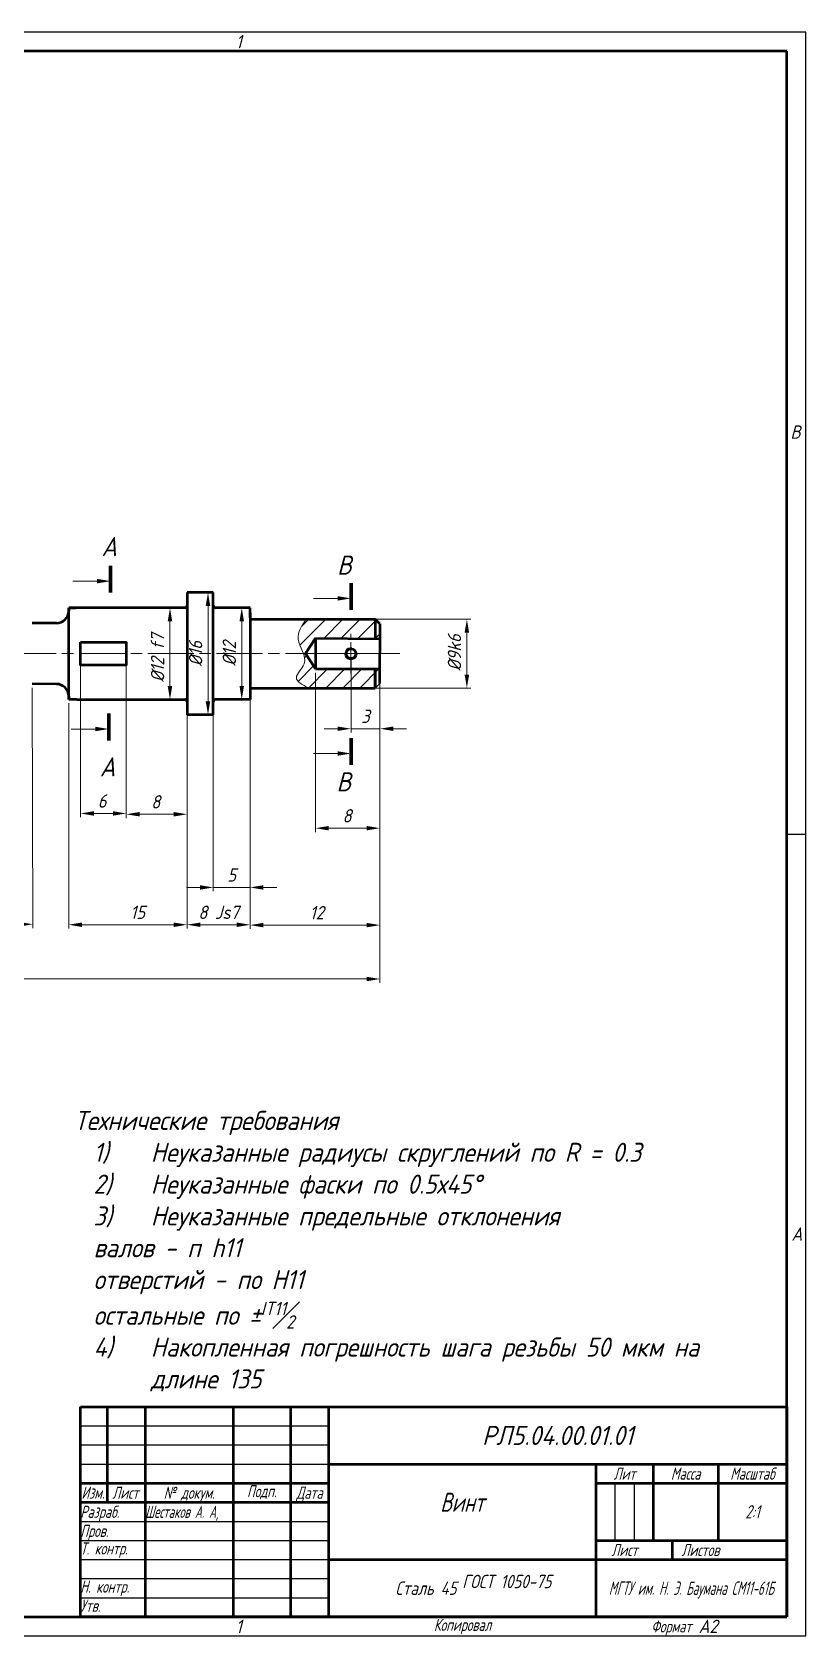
# Model space of a CAD drawing. Header units: millimetres. Extents: x 0 to 594, y 0 to 489.
# Drawn here: x 391.4 to 594, y 0 to 420 of the extents above; entities that cross this region are included whole.
import ezdxf
from ezdxf.enums import TextEntityAlignment as Align

# ---------------------------------------------------------------- set-up
doc = ezdxf.new("R2010")
doc.units = ezdxf.units.MM
doc.linetypes.add('AM_ISO08W050', pattern=[18, 12, -1.5, 3, -1.5])
doc.linetypes.add('AM_ISO08W050x2', pattern=[9, 6, -0.75, 1.5, -0.75])
for name, color, linetype, lineweight in [('AM_5', 3, 'Continuous', 15), ('AM_7', 4, 'AM_ISO08W050', 15), ('AM_8', 1, 'Continuous', 15), ('AM_BOR', 7, 'Continuous', 35), ('основные', 7, 'Continuous', 50), ('оч жирные', 7, 'Continuous', 70), ('тонкие', 2, 'Continuous', 15)]:
    doc.layers.add(name, color=color, linetype=linetype, lineweight=lineweight)
doc.styles.add('ACGOSTTS', font='geniso.shx', dxfattribs={"oblique": 15, "height": 3.5})
doc.styles.get("Standard").update_dxf_attribs({"font": 'GENISO.SHX', "oblique": 15})
doc.dimstyles.new('AM_GOST$0', dxfattribs={"dimtxt": 3.5, "dimasz": 3.5, "dimexe": 1, "dimexo": 1, "dimgap": 1.5, "dimtad": 1, "dimtoh": 1, "dimtxsty": 'Standard', "dimcen": 0, "dimclrd": 256, "dimclre": 256, "dimclrt": 2, "dimadec": 0, "dimazin": 2, "dimtp": 0.1, "dimtm": 0.1, "dimtfac": 0.71, "dimtmove": 0, "dimatfit": 3, "dimfxl": 1, "dimtolj": 1, "dimlwd": -1, "dimlwe": -1, "dimarcsym": 1})

# ---------------------------------------------------------------- blocks, each defined once
blk = doc.blocks.new('GOST_A2_LANDSCAPE')
at = {"layer": 'AM_BOR', "color": 1, "lineweight": 25}
for p, q in [((594, 420), (0, 420)), ((0, 420), (0, 0)), ((297, 415), (297, 420)), ((594, 0), (594, 420)), ((15, 210), (20, 210)), ((589, 210), (594, 210)), ((297, 0), (297, 5)), ((0, 0), (594, 0))]:
    blk.add_line(p, q, dxfattribs=at)
at = {"layer": 'AM_BOR', "color": 7, "lineweight": 50}
for p, q in [((589, 415), (20, 415)), ((20, 415), (20, 5)), ((589, 5), (589, 415)), ((20, 5), (589, 5))]:
    blk.add_line(p, q, dxfattribs=at)
at = {"layer": 'AM_BOR', "color": 1, "lineweight": 25, "style": 'ACGOSTTS', "oblique": 15}
for s, p in [('2', (148.5, 417.5)), ('1', (445.5, 417.5)), ('2', (148.5, 2.5)), ('1', (445.5, 2.5))]:
    blk.add_text(s, height=3.5, dxfattribs=at).set_placement(p, align=Align.MIDDLE_CENTER)
for s, p in [('B', (15.93, 313.5)), ('B', (589.93, 313.5)), ('A', (16.21, 153.5)), ('A', (590.21, 103.5))]:
    blk.add_text(s, height=3.5, dxfattribs=at).set_placement(p)
blk = doc.blocks.new('GOST_FORM1')
at = {"layer": 'AM_BOR', "color": 7, "lineweight": 50}
for p, q in [((-185, 0), (-185, 55)), ((-185, 55), (0, 55)), ((-178, 55), (-178, 30)), ((-168, 55), (-168, 0)), ((-145, 55), (-145, 0)), ((-130, 55), (-130, 0)), ((-120, 55), (-120, 0)), ((0, 55), (0, 0)), ((-120, 40), (0, 40)), ((-50, 40), (-50, 0)), ((-35, 40), (-35, 20)), ((-18, 40), (-18, 20)), ((-185, 35), (-120, 35)), ((-50, 35), (0, 35)), ((-185, 30), (-120, 30)), ((-50, 20), (0, 20)), ((-30, 20), (-30, 15)), ((-120, 15), (0, 15)), ((0, 0), (-185, 0))]:
    blk.add_line(p, q, dxfattribs=at)
at = {"layer": 'AM_BOR', "color": 1, "lineweight": 25}
for p, q in [((-185, 50), (-120, 50)), ((-185, 45), (-120, 45)), ((-185, 40), (-120, 40)), ((-45, 35), (-45, 20)), ((-40, 35), (-40, 20)), ((-185, 25), (-120, 25)), ((-185, 20), (-120, 20)), ((-185, 15), (-120, 15)), ((-185, 10), (-120, 10)), ((-185, 5), (-120, 5))]:
    blk.add_line(p, q, dxfattribs=at)
at = {"layer": 'AM_BOR', "color": 1, "lineweight": 25, "style": 'ACGOSTTS', "oblique": 15, "width": 0.8}
for s, p in [('Лит', (-42.5, 37.5)), ('Масса', (-26.5, 37.5)), ('Масштаб', (-9, 37.5)), ('Изм.', (-181.7, 32.5)), ('Лист', (-173.2, 32.5)), ('№ докум.', (-156.5, 32.5)), ('Подп.', (-137.5, 32.9)), ('Дата', (-125, 32.5)), ('Лист', (-42.5, 17.5)), ('Листов', (-22.62, 17.5)), ('Копировал', (-84.92, -2.1))]:
    blk.add_text(s, height=3.17, dxfattribs=at).set_placement(p, align=Align.MIDDLE_CENTER)
for s, p in [('Разраб.', (-185, 27.5)), ('Пров.', (-185, 22.5)), ('Т. контр.', (-185, 17.9)), ('Н. контр.', (-185, 7.9)), ('Утв.', (-185, 2.9))]:
    blk.add_text(s, height=3.17, dxfattribs=at).set_placement(p, align=Align.MIDDLE_LEFT)
blk.add_text('Формат', height=3.17, dxfattribs=at).set_placement((-25, -2.5), align=Align.MIDDLE_RIGHT)
at = {"layer": 'AM_BOR', "color": 2, "lineweight": 25, "style": 'ACGOSTTS', "oblique": 15}
for tag, height, p in [('GEN-TITLE-PARTNO{23}', 5, (-60, 47.5)), ('GEN-TITLE-CMPNY{13}', 3.5, (-25, 7.5))]:
    blk.add_attdef(tag, text='', height=height, dxfattribs=at).set_placement(p, align=Align.MIDDLE_CENTER)
for tag, height, width, p in [('GEN-TITLE-NAME{6.5}', 3.17, 0.8, (-168, 27.5)), ('GEN-TITLE-CHKM{6.5}', 3.17, 0.8, (-168, 22.5)), ('GEN-TITLE-ENG{6.5}', 3.17, 0.8, (-168, 17.5)), ('GEN-TITLE-AUTH{6.5}', 3.17, 0.8, (-168, 12.5)), ('GEN-TITLE-APPD{6.5}', 3.17, 0.8, (-168, 7.5)), ('GEN-TITLE-MAT2{9}', 3.5, 0.9, (-85, 9.25)), ('GEN-TITLE-APPM{6.5}', 3.17, 0.8, (-168, 2.5)), ('GEN-TITLE-MAT3{9}', 3.5, 0.9, (-85, 4.37))]:
    blk.add_attdef(tag, text='', height=height, dxfattribs=dict(at, width=width)).set_placement(p, align=Align.MIDDLE_LEFT)
at = {"layer": 'AM_BOR', "color": 2, "lineweight": 25, "style": 'ACGOSTTS', "oblique": 15, "width": 0.8}
for tag, height, p in [('GEN-TITLE-DES1{13}', 5, (-85, 30)), ('GEN-TITLE-LIT1{1}', 3.5, (-47.9, 27.5)), ('GEN-TITLE-LIT2{1.1}', 3.5, (-42.9, 27.5)), ('GEN-TITLE-LIT3{1.1}', 3.5, (-37.9, 27.5)), ('GEN-TITLE-WT{4}', 3.5, (-27, 27.5)), ('GEN-TITLE-SCA{6}', 3.5, (-9, 27.5)), ('GEN-TITLE-DES2{21}', 3.17, (-85, 19.5)), ('GEN-TITLE-SHEET{2.2}', 3.17, (-34.5, 17.5)), ('GEN-TITLE-NUMSHTS{5}', 3.17, (-9.12, 17.5))]:
    blk.add_attdef(tag, text='', height=height, dxfattribs=at).set_placement(p, align=Align.MIDDLE_CENTER)
at = {"layer": 'AM_BOR', "color": 1, "lineweight": 25, "style": 'ACGOSTTS', "oblique": 15, "width": 0.8}
blk.add_attdef('GEN-TITLE-AUTHT{5}', text='', height=3.17, dxfattribs=at).set_placement((-185, 12.9), align=Align.MIDDLE_LEFT)
at = {"layer": 'AM_BOR', "color": 2, "lineweight": 25, "style": 'ACGOSTTS', "oblique": 15, "width": 0.9}
blk.add_attdef('GEN-TITLE-MAT1{9}', text='', height=3.5, dxfattribs=at).set_placement((-86.5, 7.5), align=Align.MIDDLE_RIGHT)
at = {"layer": 'AM_BOR', "color": 2, "lineweight": 25, "style": 'ACGOSTTS', "oblique": 15}
blk.add_attdef('GEN-TITLE-SIZ{15.7}', text='', height=3.5, dxfattribs=at).set_placement((-23.1, -2.5), align=Align.MIDDLE_LEFT)
blk = doc.blocks.new('*D9')
at = {"layer": 'AM_5', "linetype": 'ByBlock', "transparency": 16777216}
for p, q in [((101.11, 256.26), (101.11, 171.03)), ((482.45, 256.24), (482.45, 171.03)), ((104.61, 172.03), (478.95, 172.03))]:
    blk.add_line(p, q, dxfattribs=at)
at = {"layer": 'AM_5', "transparency": 16777216}
for points in [[(104.61, 172.61), (104.61, 171.45), (101.11, 172.03)], [(478.95, 172.61), (478.95, 171.45), (482.45, 172.03)]]:
    blk.add_solid(points, dxfattribs=at)
at = {"layer": 'Defpoints', "color": 0, "transparency": 16777216}
for p in [(101.11, 257.26), (482.45, 257.24), (482.45, 172.03)]:
    blk.add_point(p, dxfattribs=at)
at = {"layer": 'AM_5', "color": 2, "transparency": 16777216, "insert": (291.78, 175.28), "char_height": 3.5, "attachment_point": 5}
blk.add_mtext('\\A1;180', dxfattribs=at)
blk = doc.blocks.new('*D10')
at = {"layer": 'AM_5', "linetype": 'ByBlock', "transparency": 16777216}
for p, q in [((391.37, 248.29), (391.6, 185.37)), ((113.17, 247.27), (113.4, 184.34)), ((116.9, 185.35), (388.09, 186.35))]:
    blk.add_line(p, q, dxfattribs=at)
at = {"layer": 'AM_5', "transparency": 16777216}
for points in [[(116.89, 185.94), (116.9, 184.77), (113.4, 185.34)], [(388.09, 186.94), (388.1, 185.77), (391.59, 186.37)]]:
    blk.add_solid(points, dxfattribs=at)
at = {"layer": 'Defpoints', "color": 0, "transparency": 16777216}
for p in [(113.16, 248.27), (391.36, 249.29), (391.59, 186.37)]:
    blk.add_point(p, dxfattribs=at)
at = {"layer": 'AM_5', "color": 2, "transparency": 16777216, "insert": (252.48, 189.1), "char_height": 3.5, "attachment_point": 5, "rotation": 0.2115}
blk.add_mtext('\\A1;135{}{\\C2; H9}', dxfattribs=at)
blk = doc.blocks.new('*D11')
at = {"layer": 'AM_5', "linetype": 'ByBlock', "transparency": 16777216}
for p, q in [((400.95, 244.23), (400.95, 185.24)), ((431.94, 244.23), (431.94, 185.24)), ((404.45, 186.24), (428.44, 186.24))]:
    blk.add_line(p, q, dxfattribs=at)
at = {"layer": 'AM_5', "transparency": 16777216}
for points in [[(404.45, 186.82), (404.45, 185.65), (400.95, 186.24)], [(428.44, 186.82), (428.44, 185.65), (431.94, 186.24)]]:
    blk.add_solid(points, dxfattribs=at)
at = {"layer": 'Defpoints', "color": 0, "transparency": 16777216}
for p in [(400.95, 245.23), (431.94, 245.23), (431.94, 186.24)]:
    blk.add_point(p, dxfattribs=at)
at = {"layer": 'AM_5', "color": 2, "transparency": 16777216, "insert": (419.01, 189.49), "char_height": 3.5, "attachment_point": 5}
blk.add_mtext('\\A1;15', dxfattribs=at)
blk = doc.blocks.new('*D14')
at = {"layer": 'AM_5', "linetype": 'ByBlock', "transparency": 16777216}
for p, q in [((416.04, 256.25), (416.04, 214.17)), ((431.94, 244.23), (431.94, 214.17)), ((419.54, 215.17), (428.44, 215.17))]:
    blk.add_line(p, q, dxfattribs=at)
at = {"layer": 'AM_5', "transparency": 16777216}
for points in [[(419.54, 215.76), (419.54, 214.59), (416.04, 215.17)], [(428.44, 215.76), (428.44, 214.59), (431.94, 215.17)]]:
    blk.add_solid(points, dxfattribs=at)
at = {"layer": 'Defpoints', "color": 0, "transparency": 16777216}
for p in [(416.04, 257.25), (431.94, 245.23), (431.94, 215.17)]:
    blk.add_point(p, dxfattribs=at)
at = {"layer": 'AM_5', "color": 2, "transparency": 16777216, "insert": (423.72, 218.42), "char_height": 3.5, "attachment_point": 5}
blk.add_mtext('\\A1;8', dxfattribs=at)
blk = doc.blocks.new('*D15')
at = {"layer": 'AM_5', "linetype": 'ByBlock', "transparency": 16777216}
for p, q in [((404.04, 256.25), (404.04, 214.38)), ((416.04, 250.23), (416.04, 214.38)), ((407.54, 215.38), (412.54, 215.38))]:
    blk.add_line(p, q, dxfattribs=at)
at = {"layer": 'AM_5', "transparency": 16777216}
for points in [[(407.54, 215.96), (407.54, 214.8), (404.04, 215.38)], [(412.54, 215.96), (412.54, 214.8), (416.04, 215.38)]]:
    blk.add_solid(points, dxfattribs=at)
at = {"layer": 'Defpoints', "color": 0, "transparency": 16777216}
for p in [(404.04, 257.25), (416.04, 251.23), (416.04, 215.38)]:
    blk.add_point(p, dxfattribs=at)
at = {"layer": 'AM_5', "color": 2, "transparency": 16777216, "insert": (409.7, 218.63), "char_height": 3.5, "attachment_point": 5}
blk.add_mtext('\\A1;6', dxfattribs=at)
blk = doc.blocks.new('*D26')
at = {"layer": 'AM_5', "linetype": 'ByBlock', "transparency": 16777216}
for p, q in [((480.35, 266.23), (506.22, 266.23)), ((505.22, 262.73), (505.22, 251.73)), ((480.35, 248.23), (506.22, 248.23))]:
    blk.add_line(p, q, dxfattribs=at)
at = {"layer": 'AM_5', "transparency": 16777216}
for points in [[(504.63, 262.73), (505.8, 262.73), (505.22, 266.23)], [(504.63, 251.73), (505.8, 251.73), (505.22, 248.23)]]:
    blk.add_solid(points, dxfattribs=at)
at = {"layer": 'Defpoints', "color": 0, "transparency": 16777216}
for p in [(479.35, 266.23), (479.35, 248.23), (505.22, 248.23)]:
    blk.add_point(p, dxfattribs=at)
at = {"layer": 'AM_5', "color": 2, "transparency": 16777216, "insert": (501.97, 257.49), "char_height": 3.5, "attachment_point": 5, "rotation": 90}
blk.add_mtext('\\A1;%%C9k6', dxfattribs=at)
blk = doc.blocks.new('*D28')
at = {"layer": 'AM_5', "linetype": 'ByBlock', "transparency": 16777216}
for p, q in [((447.01, 269.23), (447.27, 269.23)), ((446.27, 265.73), (446.27, 248.73)), ((447.01, 245.23), (447.27, 245.23))]:
    blk.add_line(p, q, dxfattribs=at)
at = {"layer": 'AM_5', "transparency": 16777216}
for points in [[(445.69, 265.73), (446.85, 265.73), (446.27, 269.23)], [(445.69, 248.73), (446.85, 248.73), (446.27, 245.23)]]:
    blk.add_solid(points, dxfattribs=at)
at = {"layer": 'Defpoints', "color": 0, "transparency": 16777216}
for p in [(446.01, 269.23), (446.01, 245.23), (446.27, 245.23)]:
    blk.add_point(p, dxfattribs=at)
at = {"layer": 'AM_5', "color": 2, "transparency": 16777216, "insert": (443.02, 257.23), "char_height": 3.5, "attachment_point": 5, "rotation": 90}
blk.add_mtext('\\A1;%%C12', dxfattribs=at)
blk = doc.blocks.new('*D29')
at = {"layer": 'AM_5', "linetype": 'ByBlock', "transparency": 16777216}
for p, q in [((436.38, 273.23), (438.43, 273.23)), ((437.43, 269.73), (437.43, 244.73)), ((436.38, 241.23), (438.43, 241.23))]:
    blk.add_line(p, q, dxfattribs=at)
at = {"layer": 'AM_5', "transparency": 16777216}
for points in [[(436.84, 269.73), (438.01, 269.73), (437.43, 273.23)], [(436.84, 244.73), (438.01, 244.73), (437.43, 241.23)]]:
    blk.add_solid(points, dxfattribs=at)
at = {"layer": 'Defpoints', "color": 0, "transparency": 16777216}
for p in [(435.38, 273.23), (435.38, 241.23), (437.43, 241.23)]:
    blk.add_point(p, dxfattribs=at)
at = {"layer": 'AM_5', "color": 2, "transparency": 16777216, "insert": (434.18, 257.23), "char_height": 3.5, "attachment_point": 5, "rotation": 90}
blk.add_mtext('\\A1;%%C16', dxfattribs=at)
blk = doc.blocks.new('*D30')
at = {"layer": 'AM_5', "linetype": 'ByBlock', "transparency": 16777216}
for p, q in [((465.57, 252.21), (465.57, 210.52)), ((482.45, 252.21), (482.45, 210.52)), ((478.95, 211.52), (469.07, 211.52))]:
    blk.add_line(p, q, dxfattribs=at)
at = {"layer": 'AM_5', "transparency": 16777216}
for points in [[(469.07, 212.11), (469.07, 210.94), (465.57, 211.52)], [(478.95, 212.11), (478.95, 210.94), (482.45, 211.52)]]:
    blk.add_solid(points, dxfattribs=at)
at = {"layer": 'Defpoints', "color": 0, "transparency": 16777216}
for p in [(465.57, 253.21), (482.45, 253.21), (465.57, 211.52)]:
    blk.add_point(p, dxfattribs=at)
at = {"layer": 'AM_5', "color": 2, "transparency": 16777216, "insert": (473.83, 214.77), "char_height": 3.5, "attachment_point": 5}
blk.add_mtext('\\A1;8', dxfattribs=at)
blk = doc.blocks.new('*D39')
at = {"layer": 'AM_5', "linetype": 'ByBlock', "transparency": 16777216}
for p, q in [((474.88, 256.24), (474.88, 236.57)), ((482.45, 256.23), (482.45, 236.57)), ((471.38, 237.57), (467.88, 237.57)), ((474.88, 237.57), (482.45, 237.57)), ((485.95, 237.57), (489.45, 237.57))]:
    blk.add_line(p, q, dxfattribs=at)
at = {"layer": 'AM_5', "transparency": 16777216}
for points in [[(471.38, 238.15), (471.38, 236.99), (474.88, 237.57)], [(485.95, 238.15), (485.95, 236.99), (482.45, 237.57)]]:
    blk.add_solid(points, dxfattribs=at)
at = {"layer": 'Defpoints', "color": 0, "transparency": 16777216}
for p in [(474.88, 257.24), (482.45, 257.23), (482.45, 237.57)]:
    blk.add_point(p, dxfattribs=at)
at = {"layer": 'AM_5', "color": 2, "transparency": 16777216, "insert": (478.66, 240.82), "char_height": 3.5, "attachment_point": 5}
blk.add_mtext('\\A1;3', dxfattribs=at)
blk = doc.blocks.new('*D41')
at = {"layer": 'AM_5', "linetype": 'ByBlock', "transparency": 16777216}
for p, q in [((448.45, 248.43), (448.45, 185.14)), ((482.45, 248.43), (482.45, 185.14)), ((478.95, 186.14), (451.95, 186.14))]:
    blk.add_line(p, q, dxfattribs=at)
at = {"layer": 'AM_5', "transparency": 16777216}
for points in [[(451.95, 186.73), (451.95, 185.56), (448.45, 186.14)], [(478.95, 186.73), (478.95, 185.56), (482.45, 186.14)]]:
    blk.add_solid(points, dxfattribs=at)
at = {"layer": 'Defpoints', "color": 0, "transparency": 16777216}
for p in [(448.45, 249.43), (482.45, 249.43), (448.45, 186.14)]:
    blk.add_point(p, dxfattribs=at)
at = {"layer": 'AM_5', "color": 2, "transparency": 16777216, "insert": (465.91, 189.39), "char_height": 3.5, "attachment_point": 5}
blk.add_mtext('\\A1;12', dxfattribs=at)
blk = doc.blocks.new('*D42')
at = {"layer": 'AM_5', "linetype": 'ByBlock', "transparency": 16777216}
for p, q in [((438.82, 268.23), (438.82, 195.01)), ((448.45, 248.43), (448.45, 195.01)), ((435.32, 196.01), (431.82, 196.01)), ((438.82, 196.01), (448.45, 196.01)), ((451.95, 196.01), (455.45, 196.01))]:
    blk.add_line(p, q, dxfattribs=at)
at = {"layer": 'AM_5', "transparency": 16777216}
for points in [[(435.32, 196.59), (435.32, 195.42), (438.82, 196.01)], [(451.95, 196.59), (451.95, 195.42), (448.45, 196.01)]]:
    blk.add_solid(points, dxfattribs=at)
at = {"layer": 'Defpoints', "color": 0, "transparency": 16777216}
for p in [(438.82, 269.23), (448.45, 249.43), (448.45, 196.01)]:
    blk.add_point(p, dxfattribs=at)
at = {"layer": 'AM_5', "color": 2, "transparency": 16777216, "insert": (443.63, 199.26), "char_height": 3.5, "attachment_point": 5}
blk.add_mtext('\\A1;5', dxfattribs=at)
blk = doc.blocks.new('*D43')
at = {"layer": 'AM_5', "linetype": 'ByBlock', "transparency": 16777216}
for p, q in [((431.95, 256.23), (431.95, 185.24)), ((448.45, 256.25), (448.45, 185.24)), ((435.45, 186.24), (444.95, 186.24))]:
    blk.add_line(p, q, dxfattribs=at)
at = {"layer": 'AM_5', "transparency": 16777216}
for points in [[(435.45, 186.82), (435.45, 185.65), (431.95, 186.24)], [(444.95, 186.82), (444.95, 185.65), (448.45, 186.24)]]:
    blk.add_solid(points, dxfattribs=at)
at = {"layer": 'Defpoints', "color": 0, "transparency": 16777216}
for p in [(431.95, 257.23), (448.45, 257.25), (448.45, 186.24)]:
    blk.add_point(p, dxfattribs=at)
at = {"layer": 'AM_5', "color": 2, "transparency": 16777216, "insert": (440.2, 189.49), "char_height": 3.5, "attachment_point": 5}
blk.add_mtext('\\A1;8 Js7', dxfattribs=at)
blk = doc.blocks.new('*D44')
at = {"layer": 'AM_5', "linetype": 'ByBlock', "transparency": 16777216}
for p, q in [((426.4, 269.23), (428.47, 269.23)), ((427.47, 265.73), (427.47, 248.73)), ((426.4, 245.23), (428.47, 245.23))]:
    blk.add_line(p, q, dxfattribs=at)
at = {"layer": 'AM_5', "transparency": 16777216}
for points in [[(426.89, 265.73), (428.05, 265.73), (427.47, 269.23)], [(426.89, 248.73), (428.05, 248.73), (427.47, 245.23)]]:
    blk.add_solid(points, dxfattribs=at)
at = {"layer": 'Defpoints', "color": 0, "transparency": 16777216}
for p in [(425.4, 269.23), (425.4, 245.23), (427.47, 245.23)]:
    blk.add_point(p, dxfattribs=at)
at = {"layer": 'AM_5', "color": 2, "transparency": 16777216, "insert": (424.22, 256.11), "char_height": 3.5, "attachment_point": 5, "rotation": 90}
blk.add_mtext('\\A1;%%C12 f7', dxfattribs=at)

msp = doc.modelspace()

# ---------------------------------------------------------------- hatches: boundary and pattern name
at = {"layer": 'AM_8'}
h = msp.add_hatch(dxfattribs=at)
h.set_pattern_fill('ANSI31', color=256)
edge = h.paths.add_edge_path()
edge.add_spline(control_points=[(462.4, 257.245), (462.737, 256.342), (463.199, 254.086), (458.978, 250.694), (462.172, 249.05), (463.769, 248.227)], knot_values=[9.5109633, 9.5109633, 9.5109633, 9.5109633, 12.2780368, 16.4581856, 20.6400749, 20.6400749, 20.6400749, 20.6400749], degree=3, periodic=0)
edge.add_line((463.769, 248.227), (477.449, 248.227))
edge.add_line((477.449, 248.227), (481.244, 248.227))
edge.add_line((481.244, 248.227), (481.245, 248.228))
edge.add_line((481.245, 248.228), (481.245, 253.212))
edge.add_line((481.245, 253.212), (465.569, 253.244))
edge.add_line((465.569, 253.244), (465.569, 253.244))
edge.add_line((465.569, 253.244), (465.569, 253.244))
edge.add_line((465.569, 253.244), (462.948, 257.245))
edge.add_line((462.948, 257.245), (462.4, 257.245))
h.paths.add_polyline_path([(482.446, 265.027), (481.246, 266.227), (481.245, 261.135), (482.446, 261.127)])
h.paths.add_polyline_path([(481.245, 248.228), (482.445, 249.428), (482.445, 253.209), (481.245, 253.212)])
h = msp.add_hatch(dxfattribs=at)
h.set_pattern_fill('ANSI31', color=256)
edge = h.paths.add_edge_path()
edge.add_line((481.246, 266.227), (477.449, 266.227))
edge.add_line((477.449, 266.227), (463.148, 266.227))
edge.add_spline(control_points=[(463.148, 266.227), (461.991, 264.532), (460.024, 261.649), (461.923, 258.524), (462.4, 257.245)], knot_values=[0, 0, 0, 0, 5.5917547, 9.5109633, 9.5109633, 9.5109633, 9.5109633], degree=3, periodic=0)
edge.add_line((462.4, 257.245), (462.948, 257.245))
edge.add_line((462.948, 257.245), (465.569, 261.244))
edge.add_line((465.569, 261.244), (481.245, 261.135))
edge.add_line((481.245, 261.135), (481.246, 266.227))

# ---------------------------------------------------------------- linework, layer by layer
msp.add_line((482.445, 249.428), (481.245, 248.228))
at = {"layer": 'AM_5'}
for p, q in [((402.067, 276.221), (408.386, 276.221)), ((465.059, 271.693), (471.378, 271.693)), ((401.63, 237.496), (407.949, 237.496)), ((465.059, 231.076), (471.378, 231.076))]:
    msp.add_line(p, q, dxfattribs=at)
msp.add_arc((474.878, 257.213), 1.594, 82.42397, 352.95303, dxfattribs=at)
at = {"layer": 'AM_5', "linetype": 'Continuous'}
for points in [[(408.386, 275.638), (408.386, 276.805), (411.886, 276.221)], [(471.378, 271.11), (471.378, 272.277), (474.878, 271.693)], [(407.949, 236.912), (407.949, 238.079), (411.449, 237.496)], [(471.378, 230.493), (471.378, 231.66), (474.878, 231.076)]]:
    msp.add_trace(points, dxfattribs=at)
at = {"layer": 'AM_7', "linetype": 'AM_ISO08W050x2'}
for p, q in [((474.872, 252.022), (474.872, 262.432)), ((469.667, 257.227), (480.077, 257.227))]:
    msp.add_line(p, q, dxfattribs=at)
at = {"layer": 'AM_7'}
msp.add_line((487.685, 257.244), (91.984, 257.261), dxfattribs=at)
at = {"layer": 'основные'}
for p, q in [((438.823, 273.229), (431.946, 273.229)), ((431.946, 273.229), (431.946, 269.829)), ((438.823, 269.829), (438.823, 273.229)), ((400.948, 245.23), (400.948, 269.232)), ((400.948, 269.232), (402.948, 269.232)), ((431.346, 269.229), (400.948, 269.229)), ((400.948, 269.229), (400.948, 268.402)), ((431.946, 269.829), (431.945, 244.627)), ((438.822, 244.629), (438.823, 269.828)), ((448.446, 269.228), (439.423, 269.228)), ((448.446, 266.628), (448.446, 269.228)), ((397.749, 265.202), (391.362, 265.202)), ((448.446, 267.928), (448.445, 246.528)), ((448.846, 266.228), (477.449, 266.227)), ((477.449, 266.227), (481.246, 266.227)), ((481.246, 266.227), (481.245, 261.135)), ((482.446, 265.027), (481.246, 266.227)), ((482.446, 265.027), (482.445, 257.227)), ((462.948, 257.245), (465.569, 261.244)), ((462.949, 257.246), (465.569, 261.244)), ((465.569, 261.244), (482.446, 261.127)), ((465.569, 261.244), (465.569, 253.244)), ((465.569, 261.244), (465.569, 253.244)), ((462.948, 257.245), (465.569, 253.244)), ((462.948, 257.245), (465.569, 253.244)), ((481.245, 257.244), (481.245, 257.227)), ((482.445, 249.428), (482.445, 257.227)), ((465.569, 253.244), (482.445, 253.209)), ((465.569, 253.244), (482.445, 253.227)), ((481.245, 253.227), (481.245, 248.227)), ((481.245, 248.228), (481.245, 253.227)), ((482.445, 249.427), (482.445, 253.227)), ((397.764, 249.261), (391.362, 249.293)), ((448.445, 247.828), (448.445, 245.228)), ((448.845, 248.228), (477.449, 248.227)), ((477.449, 248.227), (481.245, 248.227)), ((400.948, 246.061), (400.948, 245.23)), ((403.081, 245.23), (400.948, 245.23)), ((403.081, 245.23), (431.345, 245.227)), ((431.945, 244.627), (431.945, 241.229)), ((438.822, 241.229), (438.822, 244.629)), ((448.445, 245.228), (439.422, 245.228)), ((438.822, 241.229), (431.945, 241.229))]:
    msp.add_line(p, q, dxfattribs=at)
msp.add_lwpolyline([(404.039, 260.247), (416.039, 260.247), (416.039, 254.247), (404.039, 254.247)], close=True, dxfattribs=at)
msp.add_circle((474.872, 257.227), 1.3, dxfattribs=at)
for centre, radius, start, end in [((431.346, 269.829), 0.6, 270, 359.99756), ((439.423, 269.828), 0.6, 179.99756, 269.99756), ((397.748, 268.402), 3.2, 269.99459, 359.99814), ((448.846, 266.628), 0.4, 179.99756, 269.99756), ((397.748, 246.061), 3.2, 359.99856, 89.98358), ((448.845, 247.828), 0.4, 89.99756, 179.99903), ((431.345, 244.627), 0.6, 359.99429, 89.99429), ((439.422, 244.628), 0.6, 89.99756, 179.99756)]:
    msp.add_arc(centre, radius, start, end, dxfattribs=at)
at = {"layer": 'оч жирные'}
for p, q in [((411.886, 280.252), (411.886, 273.252)), ((474.878, 275.724), (474.878, 268.724)), ((411.449, 241.526), (411.449, 234.526)), ((474.878, 235.107), (474.878, 228.107))]:
    msp.add_line(p, q, dxfattribs=at)
at = {"layer": 'тонкие'}
msp.add_spline([(463.148, 266.227), (461.014, 261.059), (462.614, 254.566), (460.57, 250.92), (463.769, 248.227)], degree=3, dxfattribs=at)

# ---------------------------------------------------------------- block references
at = {"lineweight": 0}
msp.add_blockref('GOST_A2_LANDSCAPE', (0, 0), dxfattribs=at)
ref = msp.add_blockref('GOST_FORM1', (589, 5), dxfattribs=at)
ref.add_attrib('GEN-TITLE-DES1{13}', 'Винт', dxfattribs={"layer": 'AM_BOR', "color": 2, "lineweight": 25, "height": 5, "style": 'ACGOSTTS', "oblique": 15, "width": 0.8}).set_placement((504, 35), align=Align.MIDDLE_CENTER)
ref.add_attrib('GEN-TITLE-PARTNO{23}', 'РЛ5.04.00.01.01', dxfattribs={"layer": 'AM_BOR', "color": 2, "lineweight": 25, "height": 5, "style": 'ACGOSTTS', "oblique": 15}).set_placement((529, 52.5), align=Align.MIDDLE_CENTER)
ref.add_attrib('GEN-TITLE-MAT1{9}', 'Сталь 45', dxfattribs={"layer": 'AM_BOR', "color": 2, "lineweight": 25, "height": 3.5, "style": 'ACGOSTTS', "oblique": 15, "width": 0.9}).set_placement((502.5, 12.5), align=Align.MIDDLE_RIGHT)
ref.add_attrib('GEN-TITLE-MAT2{9}', 'ГОСТ 1050-75', dxfattribs={"layer": 'AM_BOR', "color": 2, "lineweight": 25, "height": 3.5, "style": 'ACGOSTTS', "oblique": 15, "width": 0.9}).set_placement((504, 14.25), align=Align.MIDDLE_LEFT)
ref.add_attrib('GEN-TITLE-SCA{6}', '2:1', dxfattribs={"layer": 'AM_BOR', "color": 2, "lineweight": 25, "height": 3.5, "style": 'ACGOSTTS', "oblique": 15, "width": 0.8}).set_placement((580, 32.5), align=Align.MIDDLE_CENTER)
ref.add_attrib('GEN-TITLE-CMPNY{13}', 'МГТУ им. Н. Э. Баумана СМ11-61Б', dxfattribs={"layer": 'AM_BOR', "color": 2, "lineweight": 25, "height": 3.5, "style": 'ACGOSTTS', "oblique": 15, "width": 0.653557}).set_placement((564, 12.5), align=Align.MIDDLE_CENTER)
ref.add_attrib('GEN-TITLE-NAME{6.5}', 'Шестаков А. А,', dxfattribs={"layer": 'AM_BOR', "color": 2, "lineweight": 25, "height": 3.17, "style": 'ACGOSTTS', "oblique": 15, "width": 0.714286}).set_placement((421, 32.5), align=Align.MIDDLE_LEFT)
ref.add_attrib('GEN-TITLE-SIZ{15.7}', 'A2', dxfattribs={"layer": 'AM_BOR', "color": 2, "lineweight": 25, "height": 3.5, "style": 'ACGOSTTS', "oblique": 15}).set_placement((565.9, 2.5), align=Align.MIDDLE_LEFT)

# ---------------------------------------------------------------- texts
at = {"layer": 'AM_5', "insert": (402.456, 137.487), "char_height": 5, "attachment_point": 1}
msp.add_mtext_dynamic_manual_height_columns('\\A1;Технические требования\\P\\pxi-3,l4,t4;1)^IНеуказанные радиусы скруглений по R = 0.3\\P2)^IНеуказанные фаски по 0.5х45%%D\\P3)^IНеуказанные предельные отклонения ^Jвалов - п h11^Jотверстий - по H11^Jостальные по %%P{\\H0.7x;\\SIT11#2;}\\P4)^IНакопленная погрешность шага резьбы 50 мкм на длине 135', width=171.15052, gutter_width=1, heights=[0], dxfattribs=at)
at = {"layer": 'основные', "char_height": 5, "attachment_point": 1}
for s, insert in [('А', (409.525, 287.749)), ('В', (471.228, 282.906)), ('А', (409.088, 230.073)), ('В', (471.068, 226.162))]:
    msp.add_mtext(s, dxfattribs=dict(at, insert=insert))

# ---------------------------------------------------------------- dimensions: what is measured, and where the dimension line sits
at = {"layer": 'AM_5'}
for base, p1, p2, angle, text, picture, middle in [((437.426, 241.229), (435.385, 273.229), (435.383, 241.229), 90, '%%C16', '*D29', (434.176, 257.229)), ((446.271, 245.228), (446.014, 269.228), (446.013, 245.228), 90, '%%C12', '*D28', (443.021, 257.228)), ((448.446, 186.238), (431.945, 257.228), (448.446, 257.245), 0, '8 Js7', '*D43', (440.196, 189.488))]:
    dim = msp.add_linear_dim(base=base, p1=p1, p2=p2, angle=angle, text=text, dimstyle='AM_GOST$0', override={"dimpost": ''}, dxfattribs=at)
    dim.commit()
    dim.dimension.update_dxf_attribs({"geometry": picture, "text_midpoint": middle})
for base, p1, p2, angle, text, picture, middle in [((427.469, 245.228), (425.399, 269.229), (425.397, 245.228), 90, '%%C12 f7', '*D44', (427.469, 256.109)), ((505.218, 248.227), (479.348, 266.227), (479.347, 248.227), 90, '%%C9k6', '*D26', (505.218, 257.493)), ((416.038, 215.381), (404.039, 257.247), (416.038, 251.229), 0, '6', '*D15', (409.701, 215.381)), ((482.445, 237.572), (474.878, 257.244), (482.445, 257.227), 0, '3', '*D39', (478.662, 237.572)), ((465.569, 211.524), (482.445, 253.209), (465.569, 253.209), 0, '8', '*D30', (473.833, 211.524)), ((448.445, 186.144), (482.445, 249.427), (448.445, 249.428), 0, '12', '*D41', (465.908, 186.144))]:
    dim = msp.add_linear_dim(base=base, p1=p1, p2=p2, angle=angle, text=text, dimstyle='AM_GOST$0', dxfattribs=at)
    dim.commit()
    dim.dimension.update_dxf_attribs({"geometry": picture, "text_midpoint": middle, "dimtype": 160})
for base, p1, p2, text, override, picture, middle in [((448.445, 196.008), (438.823, 269.229), (448.445, 249.428), '5', {"dimtdec": 3}, '*D42', (443.634, 199.258)), ((482.445, 172.029), (101.108, 257.259), (482.445, 257.244), '180', {"dimpost": ''}, '*D9', (291.777, 175.279))]:
    dim = msp.add_linear_dim(base=base, p1=p1, p2=p2, text=text, dimstyle='AM_GOST$0', override=override, dxfattribs=at)
    dim.commit()
    dim.dimension.update_dxf_attribs({"geometry": picture, "text_midpoint": middle})
for base, p1, p2, text, picture, middle in [((431.945, 215.173), (416.039, 257.247), (431.945, 245.228), '8', '*D14', (423.719, 215.173)), ((431.945, 186.238), (400.948, 245.234), (431.945, 245.233), '15', '*D11', (419.006, 186.238))]:
    dim = msp.add_linear_dim(base=base, p1=p1, p2=p2, angle=0, text=text, dimstyle='AM_GOST$0', override={"dimtdec": 3}, dxfattribs=at)
    dim.commit()
    dim.dimension.update_dxf_attribs({"geometry": picture, "text_midpoint": middle, "dimtype": 160})
dim = msp.add_aligned_dim(p1=(113.164, 248.266), p2=(391.362, 249.293), distance=-62.927, text='135{}{\\C2; H9}', dimstyle='AM_GOST$0', override={"dimtp": 0.1, "dimtm": 0.1, "dimtdec": 3, "dimtzin": 8}, dxfattribs=at)
dim.commit()
dim.dimension.update_dxf_attribs({"geometry": '*D10', "text_midpoint": (252.484, 189.103)})

doc.saveas('drawing.dxf')
